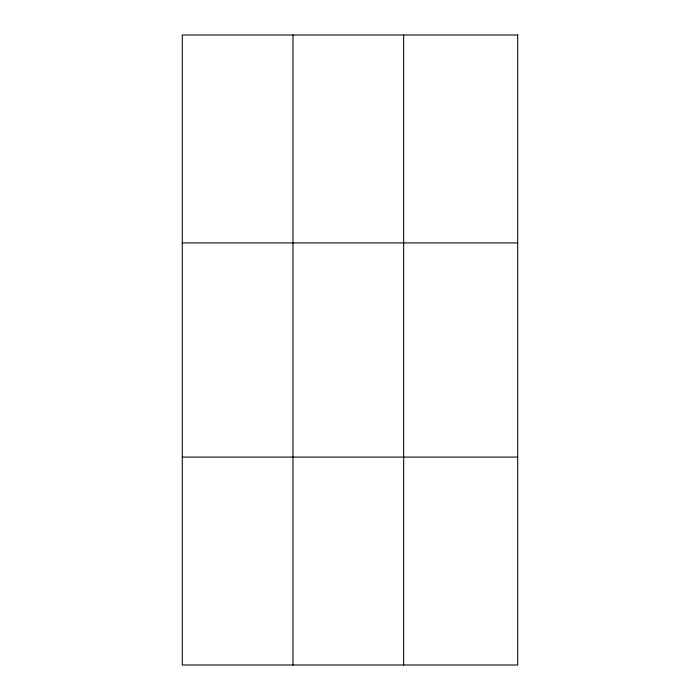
<?xml version="1.0" encoding="UTF-8"?>
<svg xmlns="http://www.w3.org/2000/svg" width="700" height="700" viewBox="0 0 700 700"><rect width="100%" height="100%" fill="white"/><g stroke="black" fill="none" stroke-linecap="round" stroke-linejoin="round"><path stroke-width="1.05" d="M292.976 35L292.976 665M403.664 35L403.664 665M182.298 242.9L517.702 242.9M182.298 457.1L517.702 457.1M517.702 35L517.702 665L182.298 665L182.298 35L517.702 35"/></g></svg>
